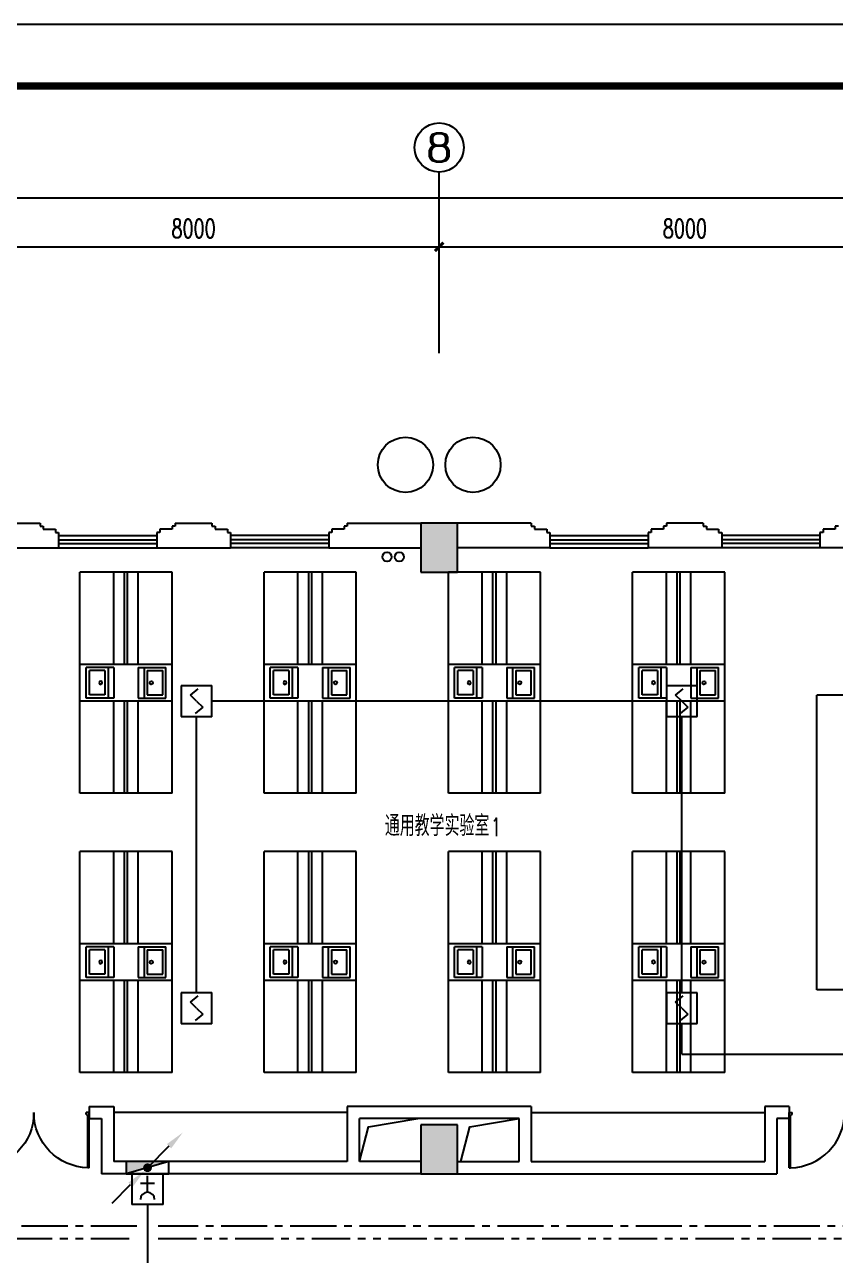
# Model space of a CAD drawing. Extents: x 190999 to 918899, y -200814 to 215286.
# Drawn here: x 222062 to 235262, y 51692 to 71786 of the extents above; entities that cross this region are included whole.
import ezdxf
from ezdxf.enums import TextEntityAlignment as Align

# ---------------------------------------------------------------- set-up
doc = ezdxf.new("R2010")
doc.units = 0
doc.header["$LTSCALE"] = 1000
doc.header["$MEASUREMENT"] = 0
doc.linetypes.add('CENTER2', pattern=[1.125, 0.75, -0.125, 0.125, -0.125])
doc.linetypes.add('PHANTOM2', pattern=[1.25, 0.625, -0.125, 0.125, -0.125, 0.125, -0.125])
doc.layers.get('Defpoints').update_dxf_attribs({"color": 1})
for name, color, linetype in [('00-EQUIP', 3, 'Continuous'), ('00-LWIRE', 4, 'Continuous'), ('00-WIRE-4', 6, 'Continuous'), ('A-墙线', 2, 'Continuous'), ('A-外包装修', 250, 'Continuous'), ('A-外窗', 145, 'Continuous'), ('A-家具', 250, 'Continuous'), ('A-门', 167, 'Continuous'), ('AXIS', 3, 'Continuous'), ('AXIS_TEXT', 7, 'Continuous'), ('COLUMN', 2, 'Continuous'), ('EQUIP_消火栓', 1, 'Continuous'), ('PUB_HATCH', 250, 'Continuous'), ('图框', 189, 'Continuous'), ('房间名称', 7, 'Continuous'), ('洞口线', 165, 'Continuous'), ('雨水管', 151, 'Continuous')]:
    doc.layers.add(name, color=color, linetype=linetype)
doc.styles.add('_TCH_AXIS', font='COMPLEX', dxfattribs={"bigfont": 'GBCBIG'})
doc.styles.add('_TCH_DIM', font='SIMPLEX', dxfattribs={"bigfont": 'GBCBIG'})
doc.styles.add('COMPLEX', font='COMPLEX')
doc.styles.add('DIM_FONT', font='SIMPLEX', dxfattribs={"width": 0.7, "bigfont": 'GBCBIG'})
doc.styles.get("Standard").update_dxf_attribs({"font": 'simhei.ttf'})
doc.styles.add('zz-1', font='arial.ttf', dxfattribs={"width": 0.8})
doc.dimstyles.new('DIMN', dxfattribs={"dimtxt": 300, "dimasz": 100, "dimexe": 250, "dimexo": 300, "dimgap": 150, "dimtad": 1, "dimdec": 0, "dimzin": 0, "dimdsep": 46, "dimtxsty": 'DIM_FONT', "dimblk": 'ARCHTICK', "dimcen": 0.09, "dimclrt": 7, "dimazin": 2, "dimtfac": 1, "dimtdec": 0, "dimtix": 1, "dimtmove": 2, "dimatfit": 3, "dimfxl": 0, "dimtolj": 1, "dimtzin": 0, "dimarcsym": 0})

# ---------------------------------------------------------------- blocks, each defined once
blk = doc.blocks.new('TJAD_TK_A0')
at = {"layer": '图框'}
blk.add_line((2162, 399.3), (973, 399.3), dxfattribs=at)
at = {"layer": '图框', "const_width": 1.2}
blk.add_lwpolyline([(2152, -431.7), (2152, 389.3), (998, 389.3), (998, -431.7)], close=True, dxfattribs=at)
blk = doc.blocks.new('m1800')
at = {"layer": 'A-墙线'}
for p, q in [((-900, -100), (-900, 100)), ((900, -100), (900, 100))]:
    blk.add_line(p, q, dxfattribs=at)
at = {"layer": 'A-门'}
for p, q in [((-900, 900), (-900, 0)), ((-900, 900), (-880, 900)), ((-880, 900), (-880, 50)), ((880, 900), (880, 50)), ((900, 900), (880, 900)), ((900, 900), (900, 0)), ((-900, 50), (-870, 50)), ((-900, 0), (-850, 0)), ((-870, 50), (-870, 30)), ((-870, 30), (-850, 30)), ((-850, 30), (-850, 0)), ((850, 30), (850, 0)), ((870, 30), (850, 30)), ((900, 0), (850, 0)), ((870, 50), (870, 30)), ((900, 50), (870, 50))]:
    blk.add_line(p, q, dxfattribs=at)
for centre, start, end in [((-900, 0), 0, 88.7267), ((900, 0), 91.2733, 180)]:
    blk.add_arc(centre, 900, start, end, dxfattribs=at)
blk = doc.blocks.new('$TwtSys$00000434')
for p, q in [((-0.5, 0.5), (-0.5, -0.5)), ((-0.5, -0.5), (0.5, 0.5)), ((0.5, 0.5), (-0.5, 0.5)), ((0.5, -0.5), (0.5, 0.5)), ((-0.5, -0.5), (0.5, -0.5))]:
    blk.add_line(p, q)
blk.add_solid([(0.5, -0.5), (0.5, 0.5), (-0.5, -0.5)])
blk = doc.blocks.new('_ArchTick')
at = {"const_width": 0.5}
blk.add_lwpolyline([(-0.7, -0.7), (0.7, 0.7)], dxfattribs=at)
blk = doc.blocks.new('*D939')
at = {"layer": 'AXIS', "color": 0, "lineweight": -2}
for p, q in [((220812, 66767), (220812, 68417)), ((228812, 66767), (228812, 68417)), ((220812, 68167), (228812, 68167))]:
    blk.add_line(p, q, dxfattribs=at)
at = {"layer": 'Defpoints', "color": 0}
for p in [(228812, 68167), (220812, 66467), (228812, 66467)]:
    blk.add_point(p, dxfattribs=at)
at = {"layer": 'AXIS', "color": 0, "lineweight": -2, "xscale": 100, "yscale": 100, "zscale": 100, "rotation": 180}
blk.add_blockref('_ArchTick', (220812, 68167), dxfattribs=at)
at = {"layer": 'AXIS', "color": 0, "lineweight": -2, "xscale": 100, "yscale": 100, "zscale": 100}
blk.add_blockref('_ArchTick', (228812, 68167), dxfattribs=at)
at = {"layer": 'AXIS', "color": 7, "insert": (224812, 68467), "char_height": 300, "attachment_point": 5, "style": 'DIM_FONT'}
blk.add_mtext('\\A1;8000', dxfattribs=at)
blk = doc.blocks.new('*D940')
at = {"layer": 'AXIS', "color": 0, "lineweight": -2}
for p, q in [((228812, 66767), (228812, 68417)), ((236812, 66767), (236812, 68417)), ((228812, 68167), (236812, 68167))]:
    blk.add_line(p, q, dxfattribs=at)
at = {"layer": 'Defpoints', "color": 0}
for p in [(236812, 68167), (228812, 66467), (236812, 66467)]:
    blk.add_point(p, dxfattribs=at)
at = {"layer": 'AXIS', "color": 0, "lineweight": -2, "xscale": 100, "yscale": 100, "zscale": 100, "rotation": 180}
blk.add_blockref('_ArchTick', (228812, 68167), dxfattribs=at)
at = {"layer": 'AXIS', "color": 0, "lineweight": -2, "xscale": 100, "yscale": 100, "zscale": 100}
blk.add_blockref('_ArchTick', (236812, 68167), dxfattribs=at)
at = {"layer": 'AXIS', "color": 7, "insert": (232812, 68467), "char_height": 300, "attachment_point": 5, "style": 'DIM_FONT'}
blk.add_mtext('\\A1;8000', dxfattribs=at)
blk = doc.blocks.new('*D948')
at = {"layer": 'AXIS', "color": 0, "lineweight": -2}
for p, q in [((210512, 66767), (210512, 69217)), ((283812, 66767), (283812, 69217)), ((210512, 68967), (283812, 68967))]:
    blk.add_line(p, q, dxfattribs=at)
at = {"layer": 'Defpoints', "color": 0}
for p in [(283812, 68967), (210512, 66467), (283812, 66467)]:
    blk.add_point(p, dxfattribs=at)
at = {"layer": 'AXIS', "color": 0, "lineweight": -2, "xscale": 100, "yscale": 100, "zscale": 100, "rotation": 180}
blk.add_blockref('_ArchTick', (210512, 68967), dxfattribs=at)
at = {"layer": 'AXIS', "color": 0, "lineweight": -2, "xscale": 100, "yscale": 100, "zscale": 100}
blk.add_blockref('_ArchTick', (283812, 68967), dxfattribs=at)
at = {"layer": 'AXIS', "color": 7, "insert": (247162, 69267), "char_height": 300, "attachment_point": 5, "style": 'DIM_FONT'}
blk.add_mtext('\\A1;73300', dxfattribs=at)
blk = doc.blocks.new('_AXISO')
blk.add_circle((0, 0), 0.5)
at = {"layer": 'AXIS_TEXT', "style": 'COMPLEX', "width": 1.041667}
blk.add_attdef('A', text='', height=0.56, dxfattribs=at).set_placement((-0.25, -0.28), (0.25, -0.28), align=Align.FIT)
blk = doc.blocks.new('$plan$00001609')
at = {"linetype": 'Continuous'}
for p, q in [((0, -251), (0, 251)), ((0, 251), (450, 251)), ((93, -251), (93, 251)), ((450, 251), (450, -251)), ((146, -199), (146, 199)), ((146, 199), (397, 199)), ((397, 199), (397, -199)), ((146, -199), (397, -199)), ((0, -251), (450, -251))]:
    blk.add_line(p, q, dxfattribs=at)
blk.add_line((238, 2), (238, 0))
blk.add_arc((212, 0), 26, 4.716, 0, dxfattribs=at)
at = {"style": 'zz-1'}
for tag in ['YSIZE', 'XSIZE']:
    blk.add_attdef(tag, (0, 0), '', height=0.5, dxfattribs=at)
blk = doc.blocks.new('_LINKPT1')
at = {"color": 0}
blk.add_line((0, 0), (0, 0), dxfattribs=at)
blk = doc.blocks.new('J62IR8YJ')
for p, q in [((-0.5, 1), (0.5, 1)), ((-0.5, 0), (-0.5, 1)), ((0.5, 1), (0.5, 0)), ((0, 0.598), (0, 0.06)), ((0.5, 0), (-0.5, 0)), ((-0.231, 0.312), (0.231, 0.312))]:
    blk.add_line(p, q)
at = {"const_width": 0.04, "flags": 128}
blk.add_lwpolyline([(-0.5, 0), (-0.5, 1), (0.5, 1), (0.5, 0)], close=True, dxfattribs=at)
blk.add_arc((0, 0.829), 0.231, 180, 0)
at = {"xscale": 0.002, "yscale": 0.00200000000000955, "zscale": 0.002}
for p in [(0, 1), (-0.5, 0.5), (0.5, 0.5), (0, 0)]:
    blk.add_blockref('_LINKPT1', p, dxfattribs=at)
at = {"flags": 9}
blk.add_attdef('A', (0, 0), '', height=0.00002, dxfattribs=at)
blk = doc.blocks.new('3S1KCGW2')
for p, q in [((0.5, 0.5), (-0.5, 0.5)), ((-0.5, 0.5), (-0.5, -0.5)), ((0.5, -0.5), (0.5, 0.5)), ((-0.2, 0.2), (0.05, 0.4)), ((0, 0), (-0.2, 0.2)), ((0, 0), (0.2, -0.2)), ((0.2, -0.2), (-0.05, -0.4)), ((-0.5, -0.5), (0.5, -0.5))]:
    blk.add_line(p, q)
at = {"const_width": 0.04, "flags": 128}
blk.add_lwpolyline([(-0.5, -0.5), (-0.5, 0.5), (0.5, 0.5), (0.5, -0.5)], close=True, dxfattribs=at)
at = {"xscale": 0.002, "yscale": 0.002, "zscale": 0.002}
for p in [(0, 0.5), (-0.5, 0), (0.5, 0), (0, -0.5)]:
    blk.add_blockref('_LINKPT1', p, dxfattribs=at)
at = {"flags": 9}
blk.add_attdef('A', (0, 0), '', height=0.00002, dxfattribs=at)
blk = doc.blocks.new('_WRLD1L')
for p, q in [((0.7, 0.7), (0, 0)), ((0.104, 0.104), (0.104, 0.104)), ((-0.104, -0.104), (-0.104, -0.104))]:
    blk.add_line(p, q)
at = {"const_width": 0.142}
blk.add_lwpolyline([(-0.071, 0, 1), (0.071, 0, 1)], format="xyb", close=True, dxfattribs=at)
blk.add_solid([(0.63, 0.77), (0.77, 0.63), (1.15, 1.15)])
at = {"width": 0.8, "flags": 9}
blk.add_attdef('A', (0, 0), '', height=0.00002, dxfattribs=at)
blk = doc.blocks.new('_WRLD10L')
for p, q in [((1.15, 1.15), (0.55, 0.55)), ((0.104, 0.104), (0.104, 0.104)), ((-0.104, -0.104), (-0.104, -0.104))]:
    blk.add_line(p, q)
at = {"const_width": 0.142}
blk.add_lwpolyline([(-0.071, 0, 1), (0.071, 0, 1)], format="xyb", close=True, dxfattribs=at)
blk.add_solid([(0.62, 0.48), (0.48, 0.62), (0.1, 0.1)])
at = {"width": 0.8, "flags": 9}
blk.add_attdef('A', (0, 0), '', height=0.00002, dxfattribs=at)

msp = doc.modelspace()

# ---------------------------------------------------------------- hatches: boundary and pattern name
at = {"layer": 'PUB_HATCH'}
for points in [[(229111.6, 63667.4), (228511.6, 63667.4), (228511.6, 62867.4), (229111.6, 62867.4)], [(229111.6, 53867.4), (228511.6, 53867.4), (228511.6, 53067.4), (229111.6, 53067.4)]]:
    msp.add_hatch(color=256, dxfattribs=at).paths.add_polyline_path(points)

# ---------------------------------------------------------------- linework, layer by layer
at = {"layer": '00-WIRE-4'}
for p, q in [((232511.6, 60767.4), (225111.6, 60767.4)), ((224861.6, 56017.4), (224861.6, 60517.4)), ((232761.6, 56017.4), (232761.6, 60517.4)), ((232761.6, 55018.6), (232761.6, 55517.4)), ((232761.6, 55018.6), (240561.6, 55018.6)), ((224061.6, 52567.4), (224061.6, 51617.4))]:
    msp.add_line(p, q, dxfattribs=at)
at = {"layer": '00-WIRE-4', "linetype": 'CENTER2'}
for p, q in [((223886.6, 52217.4), (215636.6, 52217.4)), ((240636.6, 52217.4), (224236.6, 52217.4))]:
    msp.add_line(p, q, dxfattribs=at)
at = {"layer": '00-WIRE-4', "linetype": 'PHANTOM2'}
for p, q in [((215636.6, 52017.4), (223886.6, 52017.4)), ((224236.6, 52017.4), (240636.6, 52017.4))]:
    msp.add_line(p, q, dxfattribs=at)
at = {"layer": 'A-墙线'}
for p, q in [((221111.6, 63667.4), (222311.6, 63667.4)), ((222311.6, 63667.4), (222311.6, 63617.4)), ((222311.6, 63617.4), (222361.6, 63617.4)), ((222361.6, 63617.4), (222361.6, 63567.4)), ((222361.6, 63567.4), (222561.6, 63567.4)), ((222561.6, 63567.4), (222561.6, 63517.4)), ((222561.6, 63517.4), (222611.6, 63517.4)), ((222611.6, 63517.4), (222611.6, 63267.4)), ((224261.6, 63517.4), (224211.6, 63517.4)), ((224211.6, 63517.4), (224211.6, 63267.4)), ((224261.6, 63567.4), (224261.6, 63517.4)), ((224461.6, 63567.4), (224261.6, 63567.4)), ((224461.6, 63617.4), (224461.6, 63567.4)), ((224511.6, 63617.4), (224461.6, 63617.4)), ((224511.6, 63667.4), (225111.6, 63667.4)), ((224511.6, 63667.4), (224511.6, 63617.4)), ((225111.6, 63667.4), (225111.6, 63617.4)), ((225111.6, 63617.4), (225161.6, 63617.4)), ((225161.6, 63617.4), (225161.6, 63567.4)), ((225161.6, 63567.4), (225361.6, 63567.4)), ((225361.6, 63567.4), (225361.6, 63517.4)), ((225361.6, 63517.4), (225411.6, 63517.4)), ((225411.6, 63517.4), (225411.6, 63267.4)), ((227061.6, 63517.4), (227011.6, 63517.4)), ((227011.6, 63517.4), (227011.6, 63267.4)), ((227061.6, 63567.4), (227061.6, 63517.4)), ((227261.6, 63567.4), (227061.6, 63567.4)), ((227261.6, 63617.4), (227261.6, 63567.4)), ((227311.6, 63617.4), (227261.6, 63617.4)), ((227311.6, 63667.4), (228511.6, 63667.4)), ((227311.6, 63667.4), (227311.6, 63617.4)), ((230311.6, 63667.4), (229111.6, 63667.4)), ((230311.6, 63667.4), (230311.6, 63617.4)), ((230311.6, 63617.4), (230361.6, 63617.4)), ((230361.6, 63617.4), (230361.6, 63567.4)), ((230361.6, 63567.4), (230561.6, 63567.4)), ((230561.6, 63567.4), (230561.6, 63517.4)), ((230561.6, 63517.4), (230611.6, 63517.4)), ((230611.6, 63517.4), (230611.6, 63267.4)), ((232261.6, 63517.4), (232211.6, 63517.4)), ((232211.6, 63517.4), (232211.6, 63267.4)), ((232261.6, 63567.4), (232261.6, 63517.4)), ((232461.6, 63567.4), (232261.6, 63567.4)), ((232461.6, 63617.4), (232461.6, 63567.4)), ((232511.6, 63617.4), (232461.6, 63617.4)), ((233111.6, 63667.4), (232511.6, 63667.4)), ((232511.6, 63667.4), (232511.6, 63617.4)), ((233111.6, 63667.4), (233111.6, 63617.4)), ((233111.6, 63617.4), (233161.6, 63617.4)), ((233161.6, 63617.4), (233161.6, 63567.4)), ((233161.6, 63567.4), (233361.6, 63567.4)), ((233361.6, 63567.4), (233361.6, 63517.4)), ((233361.6, 63517.4), (233411.6, 63517.4)), ((233411.6, 63517.4), (233411.6, 63267.4)), ((235061.6, 63517.4), (235011.6, 63517.4)), ((235011.6, 63517.4), (235011.6, 63267.4)), ((235061.6, 63567.4), (235061.6, 63517.4)), ((235261.6, 63567.4), (235061.6, 63567.4)), ((235261.6, 63617.4), (235261.6, 63567.4)), ((235311.6, 63617.4), (235261.6, 63617.4)), ((221111.6, 63267.4), (222611.6, 63267.4)), ((224211.6, 63267.4), (225411.6, 63267.4)), ((227011.6, 63267.4), (228511.6, 63267.4)), ((230611.6, 63267.4), (229111.6, 63267.4)), ((233411.6, 63267.4), (232211.6, 63267.4)), ((236511.6, 63267.4), (235011.6, 63267.4)), ((223111.6, 54167.4), (223511.6, 54167.4)), ((223511.6, 54167.4), (223511.6, 53267.4)), ((230311.6, 54167.4), (227311.6, 54167.4)), ((227311.6, 54167.4), (227311.6, 53267.4)), ((230311.6, 54167.4), (230311.6, 53267.4)), ((234511.6, 54167.4), (234111.6, 54167.4)), ((234111.6, 54167.4), (234111.6, 53267.4)), ((223111.6, 53967.4), (223311.6, 53967.4)), ((223311.6, 53967.4), (223311.6, 53067.4)), ((230111.6, 53967.4), (227511.6, 53967.4)), ((227511.6, 53267.4), (227511.6, 53967.4)), ((230111.6, 53267.4), (230111.6, 53967.4)), ((234511.6, 53967.4), (234311.6, 53967.4)), ((234311.6, 53967.4), (234311.6, 53067.4)), ((227311.6, 53267.4), (223511.6, 53267.4)), ((228511.6, 53267.4), (227511.6, 53267.4)), ((229111.6, 53267.4), (230111.6, 53267.4)), ((230311.6, 53267.4), (234111.6, 53267.4)), ((228511.6, 53067.4), (223311.6, 53067.4)), ((229111.6, 53067.4), (234311.6, 53067.4))]:
    msp.add_line(p, q, dxfattribs=at)
at = {"layer": 'A-外包装修'}
for centre in [(228261.6, 64617.4), (229361.6, 64617.4)]:
    msp.add_circle(centre, 450, dxfattribs=at)
at = {"layer": 'A-外窗'}
for p, q in [((222611.6, 63467.4), (224211.6, 63467.4)), ((222611.6, 63397.4), (224211.6, 63397.4)), ((222611.6, 63337.4), (224211.6, 63337.4)), ((227011.6, 63467.4), (225411.6, 63467.4)), ((227011.6, 63397.4), (225411.6, 63397.4)), ((227011.6, 63337.4), (225411.6, 63337.4)), ((230611.6, 63467.4), (232211.6, 63467.4)), ((230611.6, 63397.4), (232211.6, 63397.4)), ((230611.6, 63337.4), (232211.6, 63337.4)), ((235011.6, 63467.4), (233411.6, 63467.4)), ((235011.6, 63397.4), (233411.6, 63397.4)), ((235011.6, 63337.4), (233411.6, 63337.4)), ((222611.6, 63267.4), (224211.6, 63267.4)), ((227011.6, 63267.4), (225411.6, 63267.4)), ((230611.6, 63267.4), (232211.6, 63267.4)), ((235011.6, 63267.4), (233411.6, 63267.4))]:
    msp.add_line(p, q, dxfattribs=at)
at = {"layer": 'A-家具'}
for p, q in [((222961.6, 59267.4), (222961.6, 62867.4)), ((224461.6, 62867.4), (222961.6, 62867.4)), ((223511.6, 61367.4), (223511.6, 62867.4)), ((223686.6, 61367.4), (223686.6, 62867.4)), ((223736.6, 61367.4), (223736.6, 62867.4)), ((223911.6, 61367.4), (223911.6, 62867.4)), ((224461.6, 59267.4), (224461.6, 62867.4)), ((225961.6, 59267.4), (225961.6, 62867.4)), ((227461.6, 62867.4), (225961.6, 62867.4)), ((226511.6, 61367.4), (226511.6, 62867.4)), ((226686.6, 61367.4), (226686.6, 62867.4)), ((226736.6, 61367.4), (226736.6, 62867.4)), ((226911.6, 61367.4), (226911.6, 62867.4)), ((227461.6, 59267.4), (227461.6, 62867.4)), ((228961.6, 59267.4), (228961.6, 62867.4)), ((230461.6, 62867.4), (228961.6, 62867.4)), ((229511.6, 61367.4), (229511.6, 62867.4)), ((229686.6, 61367.4), (229686.6, 62867.4)), ((229736.6, 61367.4), (229736.6, 62867.4)), ((229911.6, 61367.4), (229911.6, 62867.4)), ((230461.6, 59267.4), (230461.6, 62867.4)), ((231961.6, 59267.4), (231961.6, 62867.4)), ((233461.6, 62867.4), (231961.6, 62867.4)), ((232511.6, 61367.4), (232511.6, 62867.4)), ((232686.6, 61367.4), (232686.6, 62867.4)), ((232736.6, 61367.4), (232736.6, 62867.4)), ((232911.6, 61367.4), (232911.6, 62867.4)), ((233461.6, 59267.4), (233461.6, 62867.4)), ((224461.6, 61367.4), (222961.6, 61367.4)), ((227461.6, 61367.4), (225961.6, 61367.4)), ((230461.6, 61367.4), (228961.6, 61367.4)), ((233461.6, 61367.4), (231961.6, 61367.4)), ((224461.6, 60767.4), (222961.6, 60767.4)), ((223511.6, 59267.4), (223511.6, 60767.4)), ((223686.6, 59267.4), (223686.6, 60767.4)), ((223736.6, 59267.4), (223736.6, 60767.4)), ((223911.6, 59267.4), (223911.6, 60767.4)), ((227461.6, 60767.4), (225961.6, 60767.4)), ((226511.6, 59267.4), (226511.6, 60767.4)), ((226686.6, 59267.4), (226686.6, 60767.4)), ((226736.6, 59267.4), (226736.6, 60767.4)), ((226911.6, 59267.4), (226911.6, 60767.4)), ((230461.6, 60767.4), (228961.6, 60767.4)), ((229511.6, 59267.4), (229511.6, 60767.4)), ((229686.6, 59267.4), (229686.6, 60767.4)), ((229736.6, 59267.4), (229736.6, 60767.4)), ((229911.6, 59267.4), (229911.6, 60767.4)), ((233461.6, 60767.4), (231961.6, 60767.4)), ((232511.6, 59267.4), (232511.6, 60767.4)), ((232686.6, 59267.4), (232686.6, 60767.4)), ((232736.6, 59267.4), (232736.6, 60767.4)), ((232911.6, 59267.4), (232911.6, 60767.4)), ((234961.6, 56067.4), (234961.6, 60867.4)), ((236711.6, 60867.4), (234961.6, 60867.4)), ((224461.6, 59267.4), (222961.6, 59267.4)), ((227461.6, 59267.4), (225961.6, 59267.4)), ((230461.6, 59267.4), (228961.6, 59267.4)), ((233461.6, 59267.4), (231961.6, 59267.4)), ((222961.6, 54717.4), (222961.6, 58317.4)), ((224461.6, 58317.4), (222961.6, 58317.4)), ((223511.6, 56817.4), (223511.6, 58317.4)), ((223686.6, 56817.4), (223686.6, 58317.4)), ((223736.6, 56817.4), (223736.6, 58317.4)), ((223911.6, 56817.4), (223911.6, 58317.4)), ((224461.6, 54717.4), (224461.6, 58317.4)), ((225961.6, 54717.4), (225961.6, 58317.4)), ((227461.6, 58317.4), (225961.6, 58317.4)), ((226511.6, 56817.4), (226511.6, 58317.4)), ((226686.6, 56817.4), (226686.6, 58317.4)), ((226736.6, 56817.4), (226736.6, 58317.4)), ((226911.6, 56817.4), (226911.6, 58317.4)), ((227461.6, 54717.4), (227461.6, 58317.4)), ((230461.6, 58317.4), (228961.6, 58317.4)), ((228961.6, 54717.4), (228961.6, 58317.4)), ((229511.6, 56817.4), (229511.6, 58317.4)), ((229686.6, 56817.4), (229686.6, 58317.4)), ((229736.6, 56817.4), (229736.6, 58317.4)), ((229911.6, 56817.4), (229911.6, 58317.4)), ((230461.6, 54717.4), (230461.6, 58317.4)), ((231961.6, 54717.4), (231961.6, 58317.4)), ((233461.6, 58317.4), (231961.6, 58317.4)), ((232511.6, 56817.4), (232511.6, 58317.4)), ((232686.6, 56817.4), (232686.6, 58317.4)), ((232736.6, 56817.4), (232736.6, 58317.4)), ((232911.6, 56817.4), (232911.6, 58317.4)), ((233461.6, 54717.4), (233461.6, 58317.4)), ((224461.6, 56817.4), (222961.6, 56817.4)), ((227461.6, 56817.4), (225961.6, 56817.4)), ((230461.6, 56817.4), (228961.6, 56817.4)), ((233461.6, 56817.4), (231961.6, 56817.4)), ((224461.6, 56217.4), (222961.6, 56217.4)), ((223511.6, 54717.4), (223511.6, 56217.4)), ((223686.6, 54717.4), (223686.6, 56217.4)), ((223736.6, 54717.4), (223736.6, 56217.4)), ((223911.6, 54717.4), (223911.6, 56217.4)), ((227461.6, 56217.4), (225961.6, 56217.4)), ((226511.6, 54717.4), (226511.6, 56217.4)), ((226686.6, 54717.4), (226686.6, 56217.4)), ((226736.6, 54717.4), (226736.6, 56217.4)), ((226911.6, 54717.4), (226911.6, 56217.4)), ((230461.6, 56217.4), (228961.6, 56217.4)), ((229511.6, 54717.4), (229511.6, 56217.4)), ((229686.6, 54717.4), (229686.6, 56217.4)), ((229736.6, 54717.4), (229736.6, 56217.4)), ((229911.6, 54717.4), (229911.6, 56217.4)), ((233461.6, 56217.4), (231961.6, 56217.4)), ((232511.6, 54717.4), (232511.6, 56217.4)), ((232686.6, 54717.4), (232686.6, 56217.4)), ((232736.6, 54717.4), (232736.6, 56217.4)), ((232911.6, 54717.4), (232911.6, 56217.4)), ((236711.6, 56067.4), (234961.6, 56067.4)), ((224461.6, 54717.4), (222961.6, 54717.4)), ((227461.6, 54717.4), (225961.6, 54717.4)), ((230461.6, 54717.4), (228961.6, 54717.4)), ((233461.6, 54717.4), (231961.6, 54717.4)), ((227311.6, 54067.4), (223511.6, 54067.4)), ((230311.6, 54067.4), (234111.6, 54067.4))]:
    msp.add_line(p, q, dxfattribs=at)
at = {"layer": 'AXIS'}
msp.add_line((228811.6, 66437.4), (228811.6, 69386.5), dxfattribs=at)
at = {"layer": 'COLUMN'}
for p, q in [((229111.6, 63667.4), (228511.6, 63667.4)), ((228511.6, 63667.4), (228511.6, 62867.4)), ((229111.6, 62867.4), (229111.6, 63667.4)), ((228511.6, 62867.4), (229111.6, 62867.4)), ((229111.6, 53867.4), (228511.6, 53867.4)), ((228511.6, 53867.4), (228511.6, 53067.4)), ((229111.6, 53067.4), (229111.6, 53867.4)), ((228511.6, 53067.4), (229111.6, 53067.4))]:
    msp.add_line(p, q, dxfattribs=at)
at = {"layer": '洞口线', "ltscale": 2}
for points in [[(227511.6, 53267.4), (227661.6, 53834), (228461.6, 53967.4)], [(229161.6, 53267.4), (229311.6, 53834), (230111.6, 53967.4)]]:
    msp.add_lwpolyline(points, dxfattribs=at)
at = {"layer": '雨水管'}
for centre in [(227961.6, 63117.4), (228161.6, 63117.4)]:
    msp.add_circle(centre, 75, dxfattribs=at)

# ---------------------------------------------------------------- block references
at = {"layer": '00-EQUIP', "xscale": 500, "yscale": 500, "zscale": 500}
for p in [(224861.6, 60767.4), (232761.6, 60767.4), (224861.6, 55767.4), (232761.6, 55767.4)]:
    msp.add_blockref('3S1KCGW2', p, dxfattribs=at)
at = {"layer": '00-EQUIP', "xscale": 500, "yscale": 500, "zscale": 500, "rotation": 180}
msp.add_blockref('J62IR8YJ', (224061.6, 53067.4), dxfattribs=at)
at = {"layer": '00-LWIRE', "xscale": 500, "yscale": 500, "zscale": 500}
msp.add_blockref('_WRLD1L', (224061.6, 53167.4), dxfattribs=at)
at = {"layer": '00-LWIRE', "xscale": 500, "yscale": 500, "zscale": 500, "rotation": 180}
msp.add_blockref('_WRLD10L', (224061.6, 53167.4), dxfattribs=at)
at = {"layer": 'A-家具', "rotation": 180}
for p in [(223511.6, 61067.4), (226511.6, 61067.4), (229511.6, 61067.4), (232511.6, 61067.4), (223511.6, 56517.4), (226511.6, 56517.4), (229511.6, 56517.4), (232511.6, 56517.4)]:
    msp.add_blockref('$plan$00001609', p, dxfattribs=at)
at = {"layer": 'A-家具', "yscale": -1}
for p in [(223911.6, 61067.4), (226911.6, 61067.4), (229911.6, 61067.4), (232911.6, 61067.4), (223911.6, 56517.4), (226911.6, 56517.4), (229911.6, 56517.4), (232911.6, 56517.4)]:
    msp.add_blockref('$plan$00001609', p, dxfattribs=at)
at = {"layer": 'A-门', "xscale": -1, "rotation": 180}
msp.add_blockref('m1800', (222211.6, 54067.4), dxfattribs=at)
at = {"layer": 'A-门', "rotation": 180}
msp.add_blockref('m1800', (235411.6, 54067.4), dxfattribs=at)
at = {"layer": 'AXIS'}
ref = msp.add_blockref('_AXISO', (228811.6, 69786.5), dxfattribs=dict(at, xscale=800, yscale=800, zscale=800))
ref.add_attrib('A', '8', dxfattribs={"layer": 'AXIS_TEXT', "height": 452.5, "style": '_TCH_AXIS', "width": 1.5}).set_placement((228585.4, 69560.2), (229037.9, 69560.2), align=Align.FIT)
at = {"layer": 'EQUIP_消火栓', "xscale": 700, "yscale": 200, "zscale": 700, "rotation": 180}
msp.add_blockref('$TwtSys$00000434', (224061.6, 53167.4), dxfattribs=at)
at = {"layer": '图框', "xscale": 100, "yscale": 100, "zscale": 100}
msp.add_blockref('TJAD_TK_A0', (93698.6, 31856.8), dxfattribs=at)

# ---------------------------------------------------------------- texts
at = {"layer": '房间名称', "style": '_TCH_DIM'}
msp.add_text('通用教学实验室', height=337.59, dxfattribs=at).set_placement((227926.5, 58569.6))
at = {"layer": '房间名称', "style": '_TCH_DIM', "width": 0.705882}
msp.add_text('1', height=297.5, dxfattribs=at).set_placement((229646.7, 58569.6))

# ---------------------------------------------------------------- dimensions: what is measured, and where the dimension line sits
at = {"layer": 'AXIS'}
for p1, p2, distance, picture, middle in [((210511.6, 66467.4), (283811.6, 66467.4), 2500, '*D948', (247161.6, 69267.4)), ((220811.6, 66467.4), (228811.6, 66467.4), 1700, '*D939', (224811.6, 68467.4)), ((228811.6, 66467.4), (236811.6, 66467.4), 1700, '*D940', (232811.6, 68467.4))]:
    dim = msp.add_aligned_dim(p1=p1, p2=p2, distance=distance, dimstyle='DIMN', dxfattribs=at)
    dim.commit()
    dim.dimension.update_dxf_attribs({"geometry": picture, "text_midpoint": middle})

doc.saveas('drawing.dxf')
